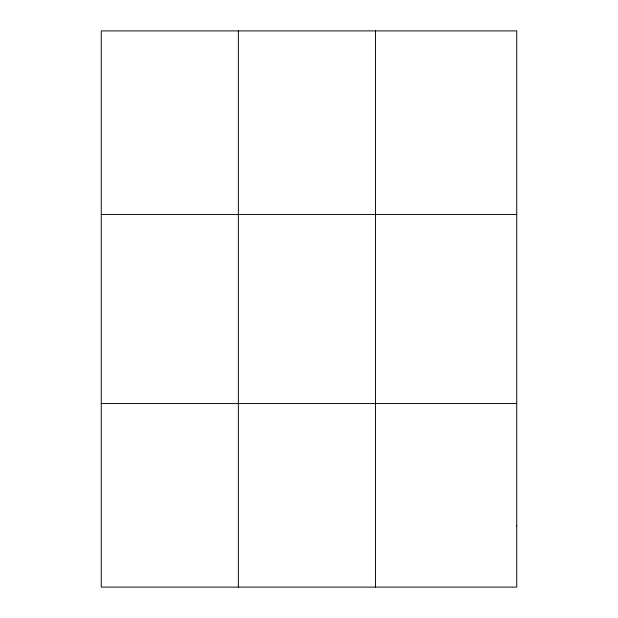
<?xml version="1.0" encoding="UTF-8"?>
<svg xmlns="http://www.w3.org/2000/svg" width="618" height="618" viewBox="0 0 618 618"><rect width="100%" height="100%" fill="white"/><g stroke="black" fill="none" stroke-linecap="round" stroke-linejoin="round"><path stroke-width="0.93" d="M238.37 30.9L238.37 587.1M375.474 30.9L375.474 587.1M101.259 214.446L516.741 214.446M101.259 403.554L516.741 403.554M516.741 525.918L516.741 587.1L101.259 587.1L101.259 30.9L516.741 30.9L516.741 525.918"/></g></svg>
